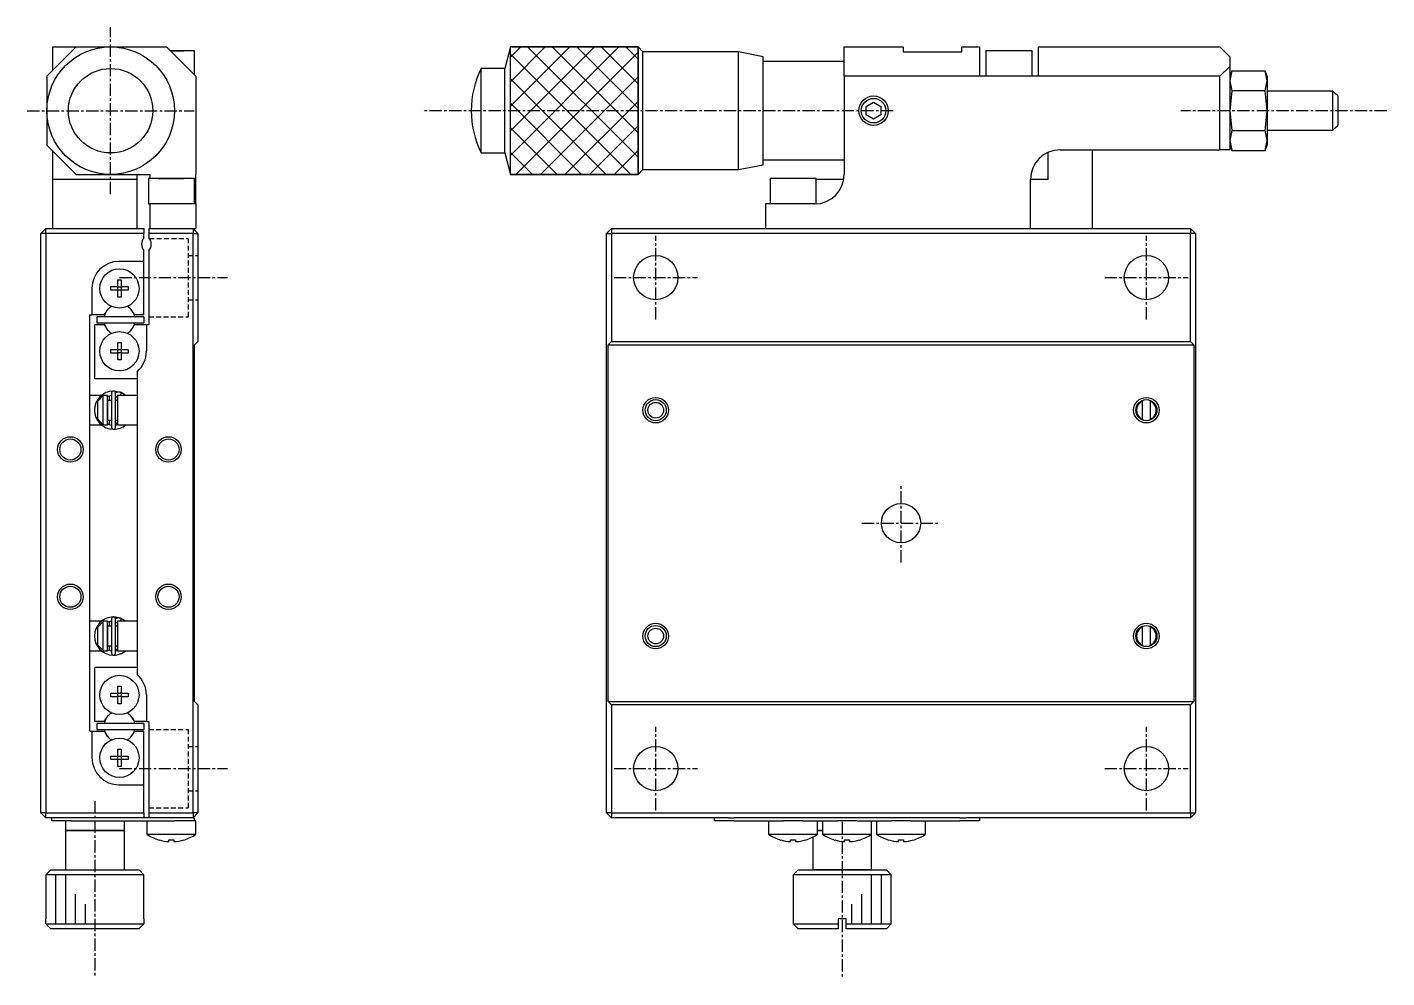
# Model space of a CAD drawing. Extents: x 10 to 359, y 10 to 236.
# Drawn here: x 220.6 to 359.2, y 98.1 to 194.9 of the extents above; entities that cross this region are included whole.
import ezdxf

# ---------------------------------------------------------------- set-up
doc = ezdxf.new("R2010")
doc.units = 0
doc.linetypes.add('CENTER', pattern=[2, 1.25, -0.25, 0.25, -0.25])
doc.linetypes.add('DASHED', pattern=[0.75, 0.5, -0.25])
doc.layers.get('0').update_dxf_attribs({"linetype": 'CONTINUOUS'})
doc.layers.add('CENTER', color=1, linetype='CENTER')

msp = doc.modelspace()

# ---------------------------------------------------------------- linework, layer by layer
at = {"color": 7, "linetype": 'CONTINUOUS'}
for p, q in [((225.6, 192.9), (222.6, 189.9)), ((223.2, 192.9), (225.6, 192.9)), ((223.2, 190.5), (223.2, 192.9)), ((225.6, 192.9), (229.1, 192.9)), ((229.1, 192.9), (234.8, 192.9)), ((237.8, 189.9), (234.8, 192.9)), ((269.849997, 192.899999), (269.260509, 190.7)), ((269.849997, 186.400101), (269.849997, 192.899999)), ((282.849998, 192.899999), (269.849997, 192.899999)), ((269.849997, 192.899999), (282.849998, 192.899999)), ((269.849997, 179.900001), (269.849997, 192.899999)), ((282.849998, 186.400101), (282.849998, 192.899999)), ((283.35, 192.399996), (282.849998, 192.899999)), ((282.849998, 192.899999), (282.849998, 179.900001)), ((303.850004, 192.9), (309.850004, 192.9)), ((303.850004, 189.9), (303.850004, 192.9)), ((309.850004, 192.9), (309.850004, 192.4)), ((315.850004, 192.4), (315.850004, 192.9)), ((315.850004, 192.9), (317.650004, 192.9)), ((317.650004, 192.9), (317.650004, 189.9)), ((323.650004, 189.9), (323.650004, 192.9)), ((323.650004, 192.9), (342.150004, 192.9)), ((343.150004, 191.9), (342.150004, 192.9)), ((235.3, 192.5), (235.2, 192.5)), ((237.65, 192.5), (235.2, 192.5)), ((235.935085, 192.5), (235.2, 192.5)), ((235.2, 192.5), (235.935085, 192.5)), ((237.65, 192.5), (235.3, 192.5)), ((236.570171, 192.5), (235.935085, 192.5)), ((235.935085, 192.5), (236.570171, 192.5)), ((237.65, 190.05), (237.65, 192.5)), ((283.35, 186.400094), (283.35, 192.399996)), ((293.100005, 192.399996), (283.35, 192.399996)), ((293.100005, 186.400094), (293.100005, 192.399996)), ((295.600004, 191.899997), (293.100005, 192.399996)), ((295.600004, 186.400086), (295.600004, 191.899997)), ((303.850004, 191.4), (295.600004, 191.4)), ((309.850004, 192.4), (315.850004, 192.4)), ((323.000003, 192.5), (318.300003, 192.5)), ((318.300003, 192.5), (318.300003, 189.9)), ((323.000003, 189.9), (323.000003, 192.5)), ((343.150004, 191.9), (343.150004, 190.9)), ((222.6, 189.9), (222.6, 186.4)), ((237.8, 189.9), (237.8, 179.9)), ((266.849998, 186.400067), (266.849998, 190.7)), ((269.260509, 190.7), (266.849998, 190.7)), ((269.260509, 186.400067), (269.260509, 190.7)), ((303.850004, 189.9), (303.850004, 179.9)), ((317.650004, 189.9), (303.850004, 189.9)), ((323.650004, 189.9), (317.650004, 189.9)), ((342.150004, 189.9), (323.650004, 189.9)), ((343.150004, 190.9), (342.150004, 189.9)), ((342.150004, 182.4), (342.150004, 189.9)), ((343.150004, 190.9), (343.150004, 188.4)), ((343.347076, 190.441452), (343.150004, 189.431089)), ((343.347076, 190.441452), (343.150004, 189.9)), ((343.347076, 190.441452), (346.752931, 190.441452)), ((346.950004, 189.431089), (346.752931, 190.441452)), ((346.950004, 189.9), (346.752931, 190.441452)), ((346.950004, 189.9), (346.950004, 189.431089)), ((343.150004, 189.431089), (343.347076, 188.420726)), ((346.752931, 188.420726), (346.950004, 189.431089)), ((346.950004, 189.431089), (346.950004, 186.4)), ((306.100004, 186.833013), (306.850004, 187.266025)), ((306.850004, 187.266025), (307.600004, 186.833013)), ((343.347076, 188.420726), (343.150004, 186.4)), ((343.150004, 188.4), (343.150004, 184.4)), ((346.752931, 188.420726), (343.347076, 188.420726)), ((346.950004, 186.4), (346.752931, 188.420726)), ((353.650004, 188.4), (346.950023, 188.4)), ((353.650004, 184.4), (353.650004, 188.4)), ((353.900004, 188.15), (353.650004, 188.4)), ((354.150004, 187.9), (353.900004, 188.15)), ((354.150004, 187.9), (354.150004, 184.9)), ((222.6, 186.4), (222.6, 182.9)), ((266.849998, 182.1), (266.849998, 186.400067)), ((269.260509, 182.1), (269.260509, 186.400067)), ((269.849997, 179.900001), (269.849997, 186.400101)), ((282.849998, 179.900001), (282.849998, 186.400101)), ((283.35, 180.400004), (283.35, 186.400094)), ((293.100005, 180.400004), (293.100005, 186.400094)), ((295.600004, 180.900003), (295.600004, 186.400086)), ((306.100004, 185.966987), (306.100004, 186.833013)), ((306.850004, 185.533975), (306.100004, 185.966987)), ((307.600004, 185.966987), (306.850004, 185.533975)), ((307.600004, 186.833013), (307.600004, 185.966987)), ((343.150004, 186.4), (343.347076, 184.379274)), ((346.752931, 184.379274), (346.950004, 186.4)), ((346.950004, 186.4), (346.950004, 183.368911)), ((343.150004, 184.4), (343.150004, 182.4)), ((343.347076, 184.379274), (343.150004, 183.368911)), ((343.347076, 184.379274), (346.752931, 184.379274)), ((346.950004, 183.368911), (346.752931, 184.379274)), ((346.950023, 184.4), (353.650004, 184.4)), ((353.650004, 184.4), (353.900004, 184.65)), ((353.900004, 184.65), (354.150004, 184.9)), ((222.6, 182.9), (225.6, 179.9)), ((343.150004, 183.368911), (343.347076, 182.358548)), ((343.150004, 182.9), (343.347076, 182.358548)), ((346.752931, 182.358548), (346.950004, 183.368911)), ((346.752931, 182.358548), (346.950004, 182.9)), ((346.950004, 183.368911), (346.950004, 182.9)), ((223.2, 179.4), (223.2, 182.3)), ((266.849998, 182.1), (269.260509, 182.1)), ((269.260509, 182.1), (269.849997, 179.900001)), ((324.650004, 179.4), (324.650004, 182.149545)), ((325.850004, 182.4), (342.150004, 182.4)), ((329.150004, 174.4), (329.150004, 182.4)), ((343.150004, 182.4), (342.150004, 182.4)), ((343.347076, 182.358548), (346.752931, 182.358548)), ((282.849998, 179.900001), (283.35, 180.400004)), ((283.35, 180.400004), (293.100005, 180.400004)), ((293.100005, 180.400004), (295.600004, 180.900003)), ((295.600004, 181.4), (303.850004, 181.4)), ((231.8, 179.4), (223.2, 179.4)), ((223.2, 174.4), (223.2, 179.4)), ((225.6, 179.9), (229.1, 179.9)), ((229.1, 179.9), (233.1, 179.9)), ((231.8, 179.4), (231.8, 179.9)), ((231.8, 174.4), (231.8, 179.4)), ((235.3, 179.5), (232.95, 179.5)), ((237.65, 179.5), (232.95, 179.5)), ((232.95, 179.5), (232.95, 176.9)), ((233.1, 179.9), (233.1, 179.5)), ((234.664915, 179.5), (234.029829, 179.5)), ((234.029829, 179.5), (234.664915, 179.5)), ((235.935085, 179.5), (234.664915, 179.5)), ((234.664915, 179.5), (235.935085, 179.5)), ((237.65, 179.5), (235.3, 179.5)), ((236.570171, 179.5), (235.935085, 179.5)), ((235.935085, 179.5), (236.570171, 179.5)), ((237.65, 176.9), (237.65, 179.5)), ((237.8, 176.9), (237.8, 179.9)), ((269.849997, 179.900001), (282.849998, 179.900001)), ((282.849998, 179.900001), (269.849997, 179.900001)), ((301.000003, 179.5), (296.300003, 179.5)), ((296.300003, 179.5), (296.300004, 176.9)), ((301.000003, 176.903752), (301.000003, 179.5)), ((303.808043, 179.4), (301.000003, 179.4)), ((324.650004, 179.4), (322.850004, 179.4)), ((322.850004, 174.4), (322.850004, 179.4)), ((232.95, 176.9), (233.1, 176.9)), ((233.1, 176.9), (233.1, 174.4)), ((237.8, 176.9), (233.1, 176.9)), ((237.8, 176.9), (237.8, 174.4)), ((295.850004, 176.9), (295.850004, 174.4)), ((300.850004, 176.9), (295.850004, 176.9)), ((222.5, 174.4), (222, 173.9)), ((222.5, 173.9), (222, 173.9)), ((222, 114.9), (222, 173.9)), ((222.5, 173.9), (222.5, 174.4)), ((222.5, 174.4), (232.5, 174.4)), ((222.5, 173.9), (222.5, 114.9)), ((232.5, 173.9), (222.5, 173.9)), ((232.5, 174.4), (232.5, 173.9)), ((232.5, 173.461438), (232.5, 173.9)), ((233, 174.4), (233, 173.9)), ((233, 174.4), (237.5, 174.4)), ((237.5, 173.9), (233, 173.9)), ((233, 173.9), (233, 173.461438)), ((237.5, 174.4), (237.8, 174.4)), ((237.5, 174.4), (237.5, 173.9)), ((237.5, 174.4), (238, 173.9)), ((237.5, 114.9), (237.5, 173.9)), ((237.5, 173.9), (238, 173.9)), ((238, 173.9), (238, 162.9)), ((280.150004, 174.4), (279.650004, 173.9)), ((279.650004, 114.9), (279.650004, 173.9)), ((279.650004, 173.9), (280.150004, 173.9)), ((280.150004, 174.4), (280.150004, 173.9)), ((280.150004, 174.4), (295.850004, 174.4)), ((280.150004, 173.9), (280.150004, 162.9)), ((339.150004, 173.9), (280.150004, 173.9)), ((295.850004, 174.4), (322.850004, 174.4)), ((322.850004, 174.4), (339.150004, 174.4)), ((339.150004, 174.4), (339.150004, 173.9)), ((339.650004, 173.9), (339.150004, 174.4)), ((339.150004, 162.9), (339.150004, 173.9)), ((339.650004, 173.9), (339.150004, 173.9)), ((339.650004, 173.9), (339.650004, 114.9)), ((232.5, 171.05), (232.5, 172.138562)), ((233, 172.138562), (233, 164.6)), ((232.5, 171.05), (229.95, 171.05)), ((232.5, 165.6), (232.5, 171.05)), ((229.82, 169.186361), (230.18, 169.186361)), ((229.82, 168.48), (229.82, 169.186361)), ((230.18, 169.186361), (230.18, 168.48)), ((227.2, 168.3), (227.2, 165.6)), ((229.113639, 168.12), (229.113639, 168.48)), ((229.113639, 168.48), (229.82, 168.48)), ((229.82, 168.12), (229.113639, 168.12)), ((229.830372, 168.469628), (229.82, 168.48)), ((229.830372, 168.130372), (229.82, 168.12)), ((229.82, 167.413639), (229.82, 168.12)), ((229.830372, 168.130372), (229.830372, 168.469628)), ((229.830372, 168.469628), (230.169628, 168.469628)), ((230.169628, 168.130372), (229.830372, 168.130372)), ((230.169628, 168.469628), (230.18, 168.48)), ((230.169628, 168.469628), (230.169628, 168.130372)), ((230.169628, 168.130372), (230.18, 168.12)), ((230.18, 168.48), (230.886361, 168.48)), ((230.18, 168.12), (230.18, 167.413639)), ((230.886361, 168.12), (230.18, 168.12)), ((230.886361, 168.48), (230.886361, 168.12)), ((230.18, 167.413639), (229.82, 167.413639)), ((227, 165.6), (227.2, 165.6)), ((227, 123.2), (227, 165.6)), ((228.449194, 165.6), (227.2, 165.6)), ((227.7, 165.4), (227.7, 164.8)), ((232.5, 165.4), (227.7, 165.4)), ((228.449194, 165.6), (228.59936, 165.860095)), ((231.40064, 165.860095), (231.550806, 165.6)), ((232.5, 165.6), (231.550806, 165.6)), ((232.5, 165.4), (232.5, 164.8)), ((227.5, 159.1), (227.5, 164.6)), ((228.449194, 164.6), (227.5, 164.6)), ((227.7, 164.8), (232.5, 164.8)), ((228.449194, 164.6), (228.59936, 164.339905)), ((231.40064, 164.339905), (231.550806, 164.6)), ((232.75, 164.6), (231.550806, 164.6)), ((232.75, 164.6), (232.75, 161.9)), ((233, 164.6), (232.75, 164.6)), ((229.82, 162.786361), (230.18, 162.786361)), ((229.82, 162.08), (229.82, 162.786361)), ((230.18, 162.786361), (230.18, 162.08)), ((237.65, 162.55), (238, 162.9)), ((237.65, 126.25), (237.65, 162.55)), ((279.800004, 162.55), (280.150004, 162.9)), ((279.800004, 126.25), (279.800004, 162.55)), ((279.800004, 162.55), (339.500004, 162.55)), ((280.150004, 162.9), (339.150004, 162.9)), ((339.150004, 162.9), (339.500004, 162.55)), ((339.500004, 162.55), (339.500004, 126.25)), ((229.113639, 161.72), (229.113639, 162.08)), ((229.113639, 162.08), (229.82, 162.08)), ((229.82, 161.72), (229.113639, 161.72)), ((229.830372, 162.069628), (229.82, 162.08)), ((229.830372, 161.730372), (229.82, 161.72)), ((229.82, 161.013639), (229.82, 161.72)), ((230.18, 161.013639), (229.82, 161.013639)), ((229.830372, 162.069628), (230.169628, 162.069628)), ((229.830372, 161.730372), (229.830372, 162.069628)), ((230.169628, 161.730372), (229.830372, 161.730372)), ((230.169628, 162.069628), (230.18, 162.08)), ((230.169628, 162.069628), (230.169628, 161.730372)), ((230.169628, 161.730372), (230.18, 161.72)), ((230.18, 162.08), (230.886361, 162.08)), ((230.18, 161.72), (230.18, 161.013639)), ((230.886361, 161.72), (230.18, 161.72)), ((230.886361, 162.08), (230.886361, 161.72)), ((231.8, 159.820938), (231.8, 156.975)), ((231.8, 159.1), (227.5, 159.1)), ((228.163431, 157.4), (227, 157.4)), ((227.8, 156.8201), (228.3, 157.349247)), ((227.8, 154.987145), (227.8, 156.8201)), ((228.163941, 157.4), (228.163826, 157.4)), ((228.3, 157.4), (228.3, 157.349247)), ((228.8, 157.4), (228.3, 157.4)), ((228.3, 157.349247), (228.3, 154.457999)), ((228.799845, 157.33522), (229.204977, 157.443682)), ((228.8, 154.4), (228.8, 157.4)), ((228.8, 156.9), (228.8, 157.399938)), ((228.8, 156.9), (228.8, 154.9)), ((228.8, 154.9), (228.8, 156.9)), ((229.205, 156.9), (228.8, 156.9)), ((228.988515, 157.4), (228.988328, 157.4)), ((228.988643, 157.4), (228.988515, 157.4)), ((228.988957, 157.4), (228.98885, 157.4)), ((228.989517, 157.4), (228.989081, 157.4)), ((229, 157.4), (228.989601, 157.4)), ((229, 156.9), (229, 157.4)), ((229.205, 157.65), (229.205, 154.15)), ((230.115052, 157.707695), (229.427589, 157.843656)), ((229.601111, 157.677317), (229.593453, 157.673625)), ((229.595, 154.15), (229.595, 157.65)), ((229.595, 157.048501), (229.595334, 157.062726)), ((229.8, 156.9), (229.595, 156.9)), ((229.595334, 157.062726), (229.596394, 157.077706)), ((229.596394, 157.077706), (229.598177, 157.092615)), ((229.598177, 157.092615), (229.600681, 157.107419)), ((229.600681, 157.107419), (229.603898, 157.122082)), ((229.632458, 157.691245), (229.601111, 157.677317)), ((229.603898, 157.122082), (229.607822, 157.13657)), ((229.607822, 157.13657), (229.612445, 157.15085)), ((229.612445, 157.15085), (229.617756, 157.164887)), ((229.617756, 157.164887), (229.623743, 157.178647)), ((229.623743, 157.178647), (229.630394, 157.192099)), ((229.630394, 157.192099), (229.637694, 157.205209)), ((229.664449, 157.703587), (229.632458, 157.691245)), ((229.637694, 157.205209), (229.645628, 157.217947)), ((229.645628, 157.217947), (229.654176, 157.23028)), ((229.654176, 157.23028), (229.663321, 157.242179)), ((229.663321, 157.242179), (229.673043, 157.253614)), ((229.697004, 157.714314), (229.664449, 157.703587)), ((229.673043, 157.253614), (229.683319, 157.264555)), ((229.683319, 157.264555), (229.694126, 157.274976)), ((229.694126, 157.274976), (229.705439, 157.284849)), ((229.730043, 157.723399), (229.697004, 157.714314)), ((229.705439, 157.284849), (229.717232, 157.294147)), ((229.717232, 157.294147), (229.729478, 157.302848)), ((229.729478, 157.302848), (229.742147, 157.310926)), ((229.763487, 157.730822), (229.730043, 157.723399)), ((229.742147, 157.310926), (229.755209, 157.31836)), ((229.755209, 157.31836), (229.768634, 157.325129)), ((229.797254, 157.736564), (229.763487, 157.730822)), ((229.768634, 157.325129), (229.782386, 157.331214)), ((229.782386, 157.331214), (229.796434, 157.336597)), ((229.796434, 157.336597), (229.799979, 157.337829)), ((229.83126, 157.740611), (229.797254, 157.736564)), ((229.8, 157.4), (229.8, 154.4)), ((231.8, 157.4), (229.8, 157.4)), ((229.865423, 157.742953), (229.83126, 157.740611)), ((229.899659, 157.743585), (229.865423, 157.742953)), ((229.933885, 157.742506), (229.899659, 157.743585)), ((229.968017, 157.739716), (229.933885, 157.742506)), ((230.001972, 157.735224), (229.968017, 157.739716)), ((230.035666, 157.729039), (230.001972, 157.735224)), ((230.069018, 157.721176), (230.035666, 157.729039)), ((230.070662, 157.41164), (230.064512, 157.4)), ((230.101945, 157.711653), (230.069018, 157.721176)), ((230.07692, 157.423893), (230.070662, 157.41164)), ((230.174252, 157.682283), (230.075042, 157.399976)), ((230.083247, 157.43668), (230.07692, 157.423893)), ((230.089603, 157.449923), (230.083247, 157.43668)), ((230.095948, 157.463538), (230.089603, 157.449923)), ((230.102244, 157.477439), (230.095948, 157.463538)), ((230.134364, 157.700494), (230.101945, 157.711653)), ((230.108449, 157.491539), (230.102244, 157.477439)), ((230.114525, 157.50575), (230.108449, 157.491539)), ((230.120434, 157.519982), (230.114525, 157.50575)), ((230.126138, 157.534145), (230.120434, 157.519982)), ((230.131603, 157.548151), (230.126138, 157.534145)), ((230.136793, 157.561913), (230.131603, 157.548151)), ((230.164531, 157.68844), (230.134364, 157.700494)), ((230.141676, 157.575342), (230.136793, 157.561913)), ((230.146221, 157.588356), (230.141676, 157.575342)), ((230.1504, 157.600872), (230.146221, 157.588356)), ((230.154187, 157.612811), (230.1504, 157.600872)), ((230.157557, 157.6241), (230.154187, 157.612811)), ((230.16049, 157.634666), (230.157557, 157.6241)), ((230.162967, 157.644443), (230.16049, 157.634666)), ((230.164972, 157.65337), (230.162967, 157.644443)), ((230.16318, 157.688725), (230.16514, 157.688104)), ((230.636031, 157.400123), (230.164086, 157.687581)), ((230.166493, 157.661391), (230.164972, 157.65337)), ((230.16514, 157.688104), (230.166614, 157.686358)), ((230.167521, 157.668456), (230.166493, 157.661391)), ((230.166614, 157.686358), (230.167594, 157.683499)), ((230.168049, 157.67452), (230.167521, 157.668456)), ((230.167594, 157.683499), (230.168073, 157.679545)), ((230.168073, 157.679545), (230.168049, 157.67452)), ((230.173188, 157.683663), (230.174252, 157.682283)), ((231.8, 156.975), (231.8, 154.825)), ((334.250004, 156.898389), (334.250004, 156.816515)), ((334.250004, 154.983485), (334.250004, 156.816515)), ((335.050004, 156.816515), (335.050004, 156.898389)), ((335.050004, 156.816515), (335.050004, 154.983485)), ((227, 154.4), (228.163575, 154.4)), ((228.3, 154.457999), (227.8, 154.987145)), ((227.8, 154.9799), (227.8, 154.987145)), ((228.3, 154.457999), (228.3, 154.4)), ((228.3, 154.4), (228.8, 154.4)), ((229.204945, 154.356634), (228.799839, 154.464446)), ((228.8, 154.4), (228.8, 154.9)), ((228.8, 154.9), (229.205, 154.9)), ((228.988163, 154.4), (228.988314, 154.4)), ((228.988532, 154.4), (228.988647, 154.4)), ((228.988647, 154.4), (228.988802, 154.4)), ((228.988802, 154.4), (228.988927, 154.4)), ((228.988939, 154.4), (228.989039, 154.4)), ((228.989039, 154.4), (228.989142, 154.4)), ((228.98927, 154.4), (228.989447, 154.4)), ((228.989447, 154.4), (228.989577, 154.4)), ((228.989713, 154.4), (229, 154.4)), ((229, 154.4), (229, 154.9)), ((229.595, 154.9), (229.8, 154.9)), ((229.595076, 154.744804), (229.595, 154.751499)), ((229.800166, 154.3966), (229.595042, 154.356311)), ((229.595771, 154.7298), (229.595076, 154.744804)), ((229.597193, 154.714844), (229.595771, 154.7298)), ((229.599338, 154.699973), (229.597193, 154.714844)), ((229.602202, 154.685221), (229.599338, 154.699973)), ((229.60578, 154.670622), (229.602202, 154.685221)), ((229.610063, 154.656213), (229.60578, 154.670622)), ((229.615043, 154.642026), (229.610063, 154.656213)), ((229.620709, 154.628097), (229.615043, 154.642026)), ((229.62705, 154.614458), (229.620709, 154.628097)), ((229.634052, 154.601143), (229.62705, 154.614458)), ((229.6417, 154.588186), (229.634052, 154.601143)), ((229.649977, 154.575617), (229.6417, 154.588186)), ((229.658864, 154.563468), (229.649977, 154.575617)), ((229.668343, 154.551771), (229.658864, 154.563468)), ((229.678391, 154.540556), (229.668343, 154.551771)), ((229.688986, 154.529851), (229.678391, 154.540556)), ((229.700103, 154.519684), (229.688986, 154.529851)), ((229.711716, 154.510083), (229.700103, 154.519684)), ((229.723797, 154.501074), (229.711716, 154.510083)), ((229.736317, 154.49268), (229.723797, 154.501074)), ((229.749246, 154.484926), (229.736317, 154.49268)), ((229.762552, 154.477833), (229.749246, 154.484926)), ((229.776201, 154.47142), (229.762552, 154.477833)), ((229.790159, 154.465707), (229.776201, 154.47142)), ((229.799975, 154.462173), (229.790159, 154.465707)), ((229.8, 154.4), (231.8, 154.4)), ((229.811645, 154.399717), (229.800166, 154.3966)), ((230.105743, 154.089561), (230.106671, 154.089862)), ((230.106671, 154.089862), (230.1081, 154.090327)), ((230.1081, 154.090327), (230.109404, 154.090755)), ((230.109404, 154.090755), (230.110319, 154.091057)), ((230.110319, 154.091057), (230.111549, 154.091465)), ((230.111549, 154.091465), (230.112538, 154.091795)), ((230.112538, 154.091795), (230.113697, 154.092183)), ((230.113697, 154.092183), (230.114726, 154.092531)), ((230.114726, 154.092531), (230.116948, 154.093286)), ((230.116948, 154.093286), (230.11786, 154.093599)), ((230.11786, 154.093599), (230.122204, 154.095108)), ((230.122204, 154.095108), (230.124234, 154.095824)), ((230.124234, 154.095824), (230.127062, 154.096834)), ((230.127062, 154.096834), (230.164531, 154.11156)), ((230.16064, 154.111803), (230.16318, 154.111275)), ((230.16318, 154.111275), (230.16286, 154.112039)), ((230.164531, 154.11156), (230.16318, 154.111275)), ((230.164288, 154.112505), (230.182242, 154.120291)), ((230.16526, 154.111983), (230.164531, 154.11156)), ((231.8, 154.825), (231.8, 133.975)), ((334.250004, 154.983485), (334.250004, 154.901611)), ((335.050004, 154.901611), (335.050004, 154.983485)), ((228.163431, 134.4), (227, 134.4)), ((228.163941, 134.4), (228.163826, 134.4)), ((228.3, 134.4), (228.3, 134.349247)), ((228.8, 134.4), (228.3, 134.4)), ((228.799845, 134.33522), (229.204977, 134.443682)), ((228.8, 131.4), (228.8, 134.4)), ((228.8, 133.9), (228.8, 134.399938)), ((228.988515, 134.4), (228.988328, 134.4)), ((228.988643, 134.4), (228.988515, 134.4)), ((228.988957, 134.4), (228.98885, 134.4)), ((228.989517, 134.4), (228.989081, 134.4)), ((229, 134.4), (228.989601, 134.4)), ((229, 133.9), (229, 134.4)), ((229.205, 134.65), (229.205, 131.15)), ((230.115052, 134.707695), (229.427589, 134.843656)), ((229.601111, 134.677317), (229.593453, 134.673625)), ((229.595, 131.15), (229.595, 134.65)), ((229.632458, 134.691245), (229.601111, 134.677317)), ((229.664449, 134.703587), (229.632458, 134.691245)), ((229.697004, 134.714314), (229.664449, 134.703587)), ((229.730043, 134.723399), (229.697004, 134.714314)), ((229.763487, 134.730822), (229.730043, 134.723399)), ((229.797254, 134.736564), (229.763487, 134.730822)), ((229.83126, 134.740611), (229.797254, 134.736564)), ((229.8, 134.4), (229.8, 131.4)), ((231.8, 134.4), (229.8, 134.4)), ((229.865423, 134.742953), (229.83126, 134.740611)), ((229.899659, 134.743585), (229.865423, 134.742953)), ((229.933885, 134.742506), (229.899659, 134.743585)), ((229.968017, 134.739716), (229.933885, 134.742506)), ((230.001972, 134.735224), (229.968017, 134.739716)), ((230.035666, 134.729039), (230.001972, 134.735224)), ((230.069018, 134.721176), (230.035666, 134.729039)), ((230.070662, 134.41164), (230.064512, 134.4)), ((230.101945, 134.711653), (230.069018, 134.721176)), ((230.07692, 134.423893), (230.070662, 134.41164)), ((230.173188, 134.683663), (230.075042, 134.399976)), ((230.083247, 134.43668), (230.07692, 134.423893)), ((230.089603, 134.449923), (230.083247, 134.43668)), ((230.095948, 134.463538), (230.089603, 134.449923)), ((230.102244, 134.477439), (230.095948, 134.463538)), ((230.134364, 134.700494), (230.101945, 134.711653)), ((230.108449, 134.491539), (230.102244, 134.477439)), ((230.114525, 134.50575), (230.108449, 134.491539)), ((230.120434, 134.519982), (230.114525, 134.50575)), ((230.126138, 134.534145), (230.120434, 134.519982)), ((230.131603, 134.548151), (230.126138, 134.534145)), ((230.136793, 134.561913), (230.131603, 134.548151)), ((230.164531, 134.68844), (230.134364, 134.700494)), ((230.141676, 134.575342), (230.136793, 134.561913)), ((230.146221, 134.588356), (230.141676, 134.575342)), ((230.1504, 134.600872), (230.146221, 134.588356)), ((230.154187, 134.612811), (230.1504, 134.600872)), ((230.157557, 134.6241), (230.154187, 134.612811)), ((230.16049, 134.634666), (230.157557, 134.6241)), ((230.162967, 134.644443), (230.16049, 134.634666)), ((230.164972, 134.65337), (230.162967, 134.644443)), ((230.16318, 134.688725), (230.16514, 134.688104)), ((230.636031, 134.400123), (230.164086, 134.687581)), ((230.166493, 134.661391), (230.164972, 134.65337)), ((230.16514, 134.688104), (230.166614, 134.686358)), ((230.167521, 134.668456), (230.166493, 134.661391)), ((230.166614, 134.686358), (230.167594, 134.683499)), ((230.168049, 134.67452), (230.167521, 134.668456)), ((230.167594, 134.683499), (230.168073, 134.679545)), ((230.168073, 134.679545), (230.168049, 134.67452)), ((230.193393, 134.674764), (230.173724, 134.683419)), ((227.8, 133.8201), (228.3, 134.349247)), ((227.8, 131.987145), (227.8, 133.8201)), ((228.3, 134.349247), (228.3, 131.457999)), ((228.8, 133.9), (228.8, 131.9)), ((228.8, 131.9), (228.8, 133.9)), ((229.205, 133.9), (228.8, 133.9)), ((229.595, 134.048501), (229.595334, 134.062726)), ((229.8, 133.9), (229.595, 133.9)), ((229.595334, 134.062726), (229.596394, 134.077706)), ((229.596394, 134.077706), (229.598177, 134.092615)), ((229.598177, 134.092615), (229.600681, 134.107419)), ((229.600681, 134.107419), (229.603898, 134.122082)), ((229.603898, 134.122082), (229.607822, 134.13657)), ((229.607822, 134.13657), (229.612445, 134.15085)), ((229.612445, 134.15085), (229.617756, 134.164887)), ((229.617756, 134.164887), (229.623743, 134.178647)), ((229.623743, 134.178647), (229.630394, 134.192099)), ((229.630394, 134.192099), (229.637694, 134.205209)), ((229.637694, 134.205209), (229.645628, 134.217947)), ((229.645628, 134.217947), (229.654176, 134.23028)), ((229.654176, 134.23028), (229.663321, 134.242179)), ((229.663321, 134.242179), (229.673043, 134.253614)), ((229.673043, 134.253614), (229.683319, 134.264555)), ((229.683319, 134.264555), (229.694126, 134.274976)), ((229.694126, 134.274976), (229.705439, 134.284849)), ((229.705439, 134.284849), (229.717232, 134.294147)), ((229.717232, 134.294147), (229.729478, 134.302848)), ((229.729478, 134.302848), (229.742147, 134.310926)), ((229.742147, 134.310926), (229.755209, 134.31836)), ((229.755209, 134.31836), (229.768634, 134.325129)), ((229.768634, 134.325129), (229.782386, 134.331214)), ((229.782386, 134.331214), (229.796434, 134.336597)), ((229.796434, 134.336597), (229.799979, 134.337829)), ((231.8, 133.975), (231.8, 131.825)), ((334.250004, 133.898389), (334.250004, 133.816515)), ((334.250004, 131.983485), (334.250004, 133.816515)), ((335.050004, 133.816515), (335.050004, 133.898389)), ((335.050004, 133.816515), (335.050004, 131.983485)), ((228.3, 131.457999), (227.8, 131.987145)), ((227.8, 131.9799), (227.8, 131.987145)), ((228.8, 131.4), (228.8, 131.9)), ((228.8, 131.9), (229.205, 131.9)), ((229, 131.4), (229, 131.9)), ((229.595, 131.9), (229.8, 131.9)), ((229.595076, 131.744804), (229.595, 131.751499)), ((229.595771, 131.7298), (229.595076, 131.744804)), ((229.597193, 131.714844), (229.595771, 131.7298)), ((229.599338, 131.699973), (229.597193, 131.714844)), ((229.602202, 131.685221), (229.599338, 131.699973)), ((229.60578, 131.670622), (229.602202, 131.685221)), ((229.610063, 131.656213), (229.60578, 131.670622)), ((229.615043, 131.642026), (229.610063, 131.656213)), ((229.620709, 131.628097), (229.615043, 131.642026)), ((229.62705, 131.614458), (229.620709, 131.628097)), ((231.8, 131.825), (231.8, 128.979062)), ((334.250004, 131.983485), (334.250004, 131.901611)), ((335.050004, 131.901611), (335.050004, 131.983485)), ((227, 131.4), (228.163575, 131.4)), ((228.3, 131.457999), (228.3, 131.4)), ((228.3, 131.4), (228.8, 131.4)), ((229.204945, 131.356634), (228.799839, 131.464446)), ((228.988163, 131.4), (228.988314, 131.4)), ((228.988532, 131.4), (228.988647, 131.4)), ((228.988647, 131.4), (228.988802, 131.4)), ((228.988802, 131.4), (228.988927, 131.4)), ((228.988939, 131.4), (228.989039, 131.4)), ((228.989039, 131.4), (228.989142, 131.4)), ((228.98927, 131.4), (228.989447, 131.4)), ((228.989447, 131.4), (228.989577, 131.4)), ((228.989713, 131.4), (229, 131.4)), ((229.800166, 131.3966), (229.595042, 131.356311)), ((229.634052, 131.601143), (229.62705, 131.614458)), ((229.6417, 131.588186), (229.634052, 131.601143)), ((229.649977, 131.575617), (229.6417, 131.588186)), ((229.658864, 131.563468), (229.649977, 131.575617)), ((229.668343, 131.551771), (229.658864, 131.563468)), ((229.678391, 131.540556), (229.668343, 131.551771)), ((229.688986, 131.529851), (229.678391, 131.540556)), ((229.700103, 131.519684), (229.688986, 131.529851)), ((229.711716, 131.510083), (229.700103, 131.519684)), ((229.723797, 131.501074), (229.711716, 131.510083)), ((229.736317, 131.49268), (229.723797, 131.501074)), ((229.749246, 131.484926), (229.736317, 131.49268)), ((229.762552, 131.477833), (229.749246, 131.484926)), ((229.776201, 131.47142), (229.762552, 131.477833)), ((229.790159, 131.465707), (229.776201, 131.47142)), ((229.799975, 131.462173), (229.790159, 131.465707)), ((229.8, 131.4), (231.8, 131.4)), ((229.811645, 131.399717), (229.800166, 131.3966)), ((230.105743, 131.089561), (230.106671, 131.089862)), ((230.106671, 131.089862), (230.1081, 131.090327)), ((230.1081, 131.090327), (230.109404, 131.090755)), ((230.109404, 131.090755), (230.110319, 131.091057)), ((230.110319, 131.091057), (230.111549, 131.091465)), ((230.111549, 131.091465), (230.112538, 131.091795)), ((230.112538, 131.091795), (230.113697, 131.092183)), ((230.113697, 131.092183), (230.114726, 131.092531)), ((230.114726, 131.092531), (230.116948, 131.093286)), ((230.116948, 131.093286), (230.11786, 131.093599)), ((230.11786, 131.093599), (230.122204, 131.095108)), ((230.122204, 131.095108), (230.124234, 131.095824)), ((230.124234, 131.095824), (230.127062, 131.096834)), ((230.127062, 131.096834), (230.164531, 131.11156)), ((230.16064, 131.111803), (230.16318, 131.111275)), ((230.16318, 131.111275), (230.16286, 131.112039)), ((230.164531, 131.11156), (230.16318, 131.111275)), ((230.164288, 131.112505), (230.197095, 131.126898)), ((230.16526, 131.111983), (230.164531, 131.11156)), ((227.5, 124.2), (227.5, 129.7)), ((231.8, 129.7), (227.5, 129.7)), ((229.82, 127.786361), (230.18, 127.786361)), ((229.82, 127.08), (229.82, 127.786361)), ((230.18, 127.786361), (230.18, 127.08)), ((229.113639, 126.72), (229.113639, 127.08)), ((229.113639, 127.08), (229.82, 127.08)), ((229.82, 126.72), (229.113639, 126.72)), ((229.830372, 127.069628), (229.82, 127.08)), ((229.830372, 126.730372), (229.82, 126.72)), ((229.82, 126.013639), (229.82, 126.72)), ((229.830372, 127.069628), (230.169628, 127.069628)), ((229.830372, 126.730372), (229.830372, 127.069628)), ((230.169628, 126.730372), (229.830372, 126.730372)), ((230.169628, 127.069628), (230.18, 127.08)), ((230.169628, 127.069628), (230.169628, 126.730372)), ((230.169628, 126.730372), (230.18, 126.72)), ((230.18, 127.08), (230.886361, 127.08)), ((230.18, 126.72), (230.18, 126.013639)), ((230.886361, 126.72), (230.18, 126.72)), ((230.886361, 127.08), (230.886361, 126.72)), ((232.75, 126.9), (232.75, 124.2)), ((238, 125.9), (237.65, 126.25)), ((280.150004, 125.9), (279.800004, 126.25)), ((279.800004, 126.25), (339.500004, 126.25)), ((339.500004, 126.25), (339.150004, 125.9)), ((230.18, 126.013639), (229.82, 126.013639)), ((238, 125.9), (238, 114.9)), ((280.150004, 125.9), (280.150004, 114.9)), ((339.150004, 125.9), (280.150004, 125.9)), ((339.150004, 114.9), (339.150004, 125.9)), ((228.449194, 124.2), (227.5, 124.2)), ((227.7, 124), (227.7, 123.4)), ((232.5, 124), (227.7, 124)), ((227.7, 123.4), (232.5, 123.4)), ((228.449194, 124.2), (228.59936, 124.460095)), ((231.40064, 124.460095), (231.550806, 124.2)), ((232.75, 124.2), (231.550806, 124.2)), ((232.5, 124), (232.5, 123.4)), ((232.75, 124.2), (233, 124.2)), ((233, 124.2), (233, 114.9)), ((227, 123.2), (227.2, 123.2)), ((227.2, 123.2), (227.2, 120.5)), ((227.2, 123.2), (228.449194, 123.2)), ((228.449194, 123.2), (228.59936, 122.939905)), ((231.40064, 122.939905), (231.550806, 123.2)), ((231.550806, 123.2), (232.5, 123.2)), ((232.5, 117.75), (232.5, 123.2)), ((229.113639, 120.32), (229.113639, 120.68)), ((229.113639, 120.68), (229.82, 120.68)), ((229.82, 121.386361), (230.18, 121.386361)), ((229.82, 120.68), (229.82, 121.386361)), ((229.830372, 120.669628), (229.82, 120.68)), ((229.830372, 120.669628), (230.169628, 120.669628)), ((229.830372, 120.330372), (229.830372, 120.669628)), ((230.169628, 120.669628), (230.18, 120.68)), ((230.169628, 120.669628), (230.169628, 120.330372)), ((230.18, 121.386361), (230.18, 120.68)), ((230.18, 120.68), (230.886361, 120.68)), ((230.886361, 120.68), (230.886361, 120.32)), ((229.82, 120.32), (229.113639, 120.32)), ((229.830372, 120.330372), (229.82, 120.32)), ((229.82, 119.613639), (229.82, 120.32)), ((230.18, 119.613639), (229.82, 119.613639)), ((230.169628, 120.330372), (229.830372, 120.330372)), ((230.169628, 120.330372), (230.18, 120.32)), ((230.18, 120.32), (230.18, 119.613639)), ((230.886361, 120.32), (230.18, 120.32)), ((229.95, 117.75), (232.5, 117.75)), ((232.5, 114.9), (232.5, 117.75)), ((222.5, 114.9), (222, 114.9)), ((222.5, 114.4), (222, 114.9)), ((222.5, 114.9), (232.5, 114.9)), ((222.5, 114.4), (222.5, 114.9)), ((232.5, 114.4), (222.5, 114.4)), ((223.1, 114.1), (223.1, 114.4)), ((225.1, 114.1), (223.1, 114.1)), ((224.5, 114.1), (224.5, 113.1)), ((225.1, 114.1), (234.225, 114.1)), ((230.5, 113.1), (230.5, 114.1)), ((232.5, 114.9), (232.5, 114.4)), ((233, 114.4), (232.5, 114.4)), ((232.8, 114.1), (232.8, 112.708343)), ((233, 114.9), (237.5, 114.9)), ((233, 114.9), (233, 114.4)), ((237.5, 114.4), (233, 114.4)), ((234.225, 114.1), (235.6, 114.1)), ((237.6, 114.1), (235.6, 114.1)), ((238, 114.9), (237.5, 114.9)), ((237.5, 114.9), (237.5, 114.4)), ((238, 114.9), (237.5, 114.4)), ((237.5, 114.4), (237.6, 114.4)), ((237.6, 114.4), (237.6, 114.1)), ((237.8, 114.1), (237.6, 114.1)), ((237.8, 112.708343), (237.8, 114.1)), ((280.150004, 114.9), (279.650004, 114.9)), ((279.650004, 114.9), (280.150004, 114.4)), ((280.150004, 114.9), (339.150004, 114.9)), ((280.150004, 114.9), (280.150004, 114.4)), ((292.025504, 114.4), (280.150004, 114.4)), ((290.650003, 114.1), (290.650003, 114.4)), ((292.650003, 114.1), (290.650003, 114.1)), ((292.025504, 114.4), (292.650003, 114.4)), ((315.650004, 114.4), (292.650003, 114.4)), ((292.650003, 114.1), (297.575004, 114.1)), ((296.150004, 114.1), (296.150004, 112.708343)), ((297.575004, 114.1), (297.670208, 114.1)), ((299.629799, 114.1), (297.670208, 114.1)), ((299.629799, 114.1), (299.725004, 114.1)), ((299.725004, 114.1), (303.075004, 114.1)), ((301.150003, 112.708343), (301.150003, 114.1)), ((301.650004, 114.1), (301.650004, 112.708343)), ((303.075004, 114.1), (303.170208, 114.1)), ((305.129799, 114.1), (303.170208, 114.1)), ((305.129799, 114.1), (305.225004, 114.1)), ((305.225004, 114.1), (308.575004, 114.1)), ((306.650003, 112.708343), (306.650003, 114.1)), ((307.150004, 114.1), (307.150004, 112.708343)), ((308.575004, 114.1), (308.670208, 114.1)), ((310.629799, 114.1), (308.670208, 114.1)), ((310.629799, 114.1), (310.725004, 114.1)), ((310.725004, 114.1), (315.650004, 114.1)), ((312.150003, 112.708343), (312.150003, 114.1)), ((315.650004, 114.4), (316.274503, 114.4)), ((317.650004, 114.1), (315.650004, 114.1)), ((339.150004, 114.4), (316.274503, 114.4)), ((317.650004, 114.4), (317.650004, 114.1)), ((339.150004, 114.9), (339.150004, 114.4)), ((339.150004, 114.9), (339.650004, 114.9)), ((339.150004, 114.4), (339.650004, 114.9)), ((230.5, 113.1), (224.5, 113.1)), ((224.5, 113.1), (230.5, 113.1)), ((224.5, 113.1), (224.5, 109.1)), ((230.5, 109.1), (230.5, 113.1)), ((237.8, 112.708343), (232.8, 112.708343)), ((301.150004, 112.708343), (296.150004, 112.708343)), ((300.650004, 112.418871), (300.650004, 109.1)), ((301.650004, 113.1), (301.150003, 113.1)), ((301.150003, 113.1), (301.650004, 113.1)), ((306.650004, 112.708343), (301.650004, 112.708343)), ((306.650004, 109.1), (306.650004, 112.708343)), ((312.150004, 112.708343), (307.150004, 112.708343)), ((234.038067, 112.130564), (234.04141, 112.137419)), ((235.04, 112.137419), (235.56, 112.137419)), ((235.04, 111.965047), (235.04, 112.137419)), ((235.56, 112.137419), (235.56, 111.965047)), ((236.55859, 112.137419), (236.561933, 112.130564)), ((297.388071, 112.130564), (297.391414, 112.137419)), ((298.390004, 112.137419), (298.910004, 112.137419)), ((298.390004, 111.965047), (298.390004, 112.137419)), ((298.910004, 112.137419), (298.910004, 111.965047)), ((299.908593, 112.137419), (299.911936, 112.130564)), ((302.888071, 112.130564), (302.891414, 112.137419)), ((303.890004, 112.137419), (304.410004, 112.137419)), ((303.890004, 111.965047), (303.890004, 112.137419)), ((304.410004, 112.137419), (304.410004, 111.965047)), ((305.408593, 112.137419), (305.411936, 112.130564)), ((308.388071, 112.130564), (308.391414, 112.137419)), ((309.390004, 112.137419), (309.910004, 112.137419)), ((309.390004, 111.965047), (309.390004, 112.137419)), ((309.910004, 112.137419), (309.910004, 111.965047)), ((310.908593, 112.137419), (310.911936, 112.130564)), ((223, 109.1), (222.5, 108.6)), ((232.5, 108.6), (222.5, 108.6)), ((222.5, 108.6), (222.5, 104.1)), ((223, 109.1), (232, 109.1)), ((232.5, 108.6), (232, 109.1)), ((232.5, 104.1), (232.5, 108.6)), ((299.150004, 109.1), (298.650004, 108.6)), ((308.650004, 108.6), (298.650004, 108.6)), ((298.650004, 108.6), (298.650004, 103.6)), ((299.150004, 109.1), (308.150004, 109.1)), ((299.150004, 109.1), (300.650004, 109.1)), ((300.650004, 109.1), (303.650004, 109.1)), ((306.650004, 109.1), (300.650004, 109.1)), ((303.650004, 109.1), (306.650004, 109.1)), ((306.650004, 109.1), (308.150004, 109.1)), ((308.650004, 108.6), (308.150004, 109.1)), ((308.650004, 103.6), (308.650004, 108.6)), ((222.516026, 104.1), (222.5, 104.1)), ((222.516026, 103.6), (222.516026, 104.1)), ((232.5, 104.1), (232.483974, 104.1)), ((232.483974, 104.1), (232.483974, 103.6)), ((304.050004, 104.1), (303.250004, 104.1)), ((303.250004, 104.1), (303.250004, 103.6)), ((304.050004, 103.6), (304.050004, 104.1)), ((223.017813, 103.1), (222.516026, 103.6)), ((222.516026, 103.6), (232.483974, 103.6)), ((231.982187, 103.1), (223.017813, 103.1)), ((232.483974, 103.6), (231.982187, 103.1)), ((298.650004, 103.6), (303.250004, 103.6)), ((298.650004, 103.6), (299.150004, 103.1)), ((303.250004, 103.1), (299.150004, 103.1)), ((303.250004, 103.6), (303.250004, 103.1)), ((304.050004, 103.6), (308.650004, 103.6)), ((304.050004, 103.1), (304.050004, 103.6)), ((308.150004, 103.1), (304.050004, 103.1)), ((308.150004, 103.1), (308.650004, 103.6))]:
    msp.add_line(p, q, dxfattribs=at)
at = {"color": 3, "linetype": 'CONTINUOUS'}
for p, q in [((269.849997, 191.849997), (270.899999, 192.899999)), ((269.849997, 189.349997), (273.399999, 192.899999)), ((269.849997, 186.849997), (275.899999, 192.899999)), ((269.849997, 184.349997), (278.399999, 192.899999)), ((269.849997, 181.849997), (280.899999, 192.899999)), ((271.600001, 192.899999), (282.849998, 181.650002)), ((274.100001, 192.899999), (282.849998, 184.150002)), ((276.600001, 192.899999), (282.849998, 186.650002)), ((279.100001, 192.899999), (282.849998, 189.150002)), ((281.600001, 192.899999), (282.849998, 191.650002)), ((269.849997, 192.150003), (282.099999, 179.900001)), ((270.400001, 179.900001), (282.849998, 192.349998)), ((272.900001, 179.900001), (282.849998, 189.849998)), ((269.849997, 189.650003), (279.599999, 179.900001)), ((269.849997, 187.150003), (277.099999, 179.900001)), ((275.400001, 179.900001), (282.849998, 187.349998)), ((269.849997, 184.650003), (274.599999, 179.900001)), ((277.900001, 179.900001), (282.849998, 184.849998)), ((269.849997, 182.150003), (272.099999, 179.900001)), ((280.400001, 179.900001), (282.849998, 182.349998)), ((223.5, 108.6), (223.5, 103.6)), ((224.5, 108.6), (224.5, 103.6)), ((306.650004, 103.6), (306.650004, 108.6)), ((307.650004, 103.6), (307.650004, 108.6)), ((225.5, 106.6), (225.5, 103.6)), ((226.5, 105.6), (226.5, 103.6)), ((304.650004, 103.6), (304.650004, 105.6)), ((305.650004, 103.6), (305.650004, 106.6))]:
    msp.add_line(p, q, dxfattribs=at)
at = {"color": 3, "linetype": 'DASHED'}
for p, q in [((233.05, 173.4), (237, 173.4)), ((237, 173.4), (237, 165.4)), ((237, 171.65), (238, 171.65)), ((237, 167.15), (238, 167.15)), ((233, 165.4), (237, 165.4)), ((233, 123.4), (237, 123.4)), ((237, 123.4), (237, 115.4)), ((237, 121.65), (238, 121.65)), ((237, 117.15), (238, 117.15)), ((233, 115.4), (237, 115.4))]:
    msp.add_line(p, q, dxfattribs=at)
at = {"color": 7, "linetype": 'CONTINUOUS'}
for centre, radius in [((229.1, 186.4), 6.499999), ((229.1, 186.4), 4.3), ((306.850004, 186.4), 1.25), ((284.650004, 169.4), 2.25), ((334.650004, 169.4), 2.25), ((230, 168.3), 2), ((230, 161.9), 2), ((284.650004, 155.9), 1.075), ((284.650003, 155.9), 0.8), ((334.650004, 155.9), 1.075), ((225, 151.9), 1.075), ((235, 151.9), 1.075), ((309.650004, 144.4), 2), ((225, 136.9), 1.075), ((235, 136.9), 1.075), ((284.650004, 132.9), 1.075), ((284.650003, 132.9), 0.8), ((334.650004, 132.9), 1.075), ((230, 126.9), 2), ((230, 120.5), 2), ((284.650004, 119.4), 2.25), ((334.650004, 119.4), 2.25)]:
    msp.add_circle(centre, radius, dxfattribs=at)
at = {"color": 3, "linetype": 'CONTINUOUS'}
for centre, radius in [((306.850004, 186.4), 1.5), ((284.650004, 155.9), 1.3), ((334.650004, 155.9), 1.3), ((225, 151.9), 1.3), ((235, 151.9), 1.3), ((225, 136.9), 1.3), ((235, 136.9), 1.3), ((284.650004, 132.9), 1.3), ((334.650004, 132.9), 1.3)]:
    msp.add_circle(centre, radius, dxfattribs=at)
at = {"color": 7, "linetype": 'CONTINUOUS'}
for centre, radius, start, end in [((275.594998, 186.399998), 9.745001, 153.816202, 206.183785), ((325.850004, 179.4), 3, 90, 180), ((300.850004, 179.9), 3, 270, 0), ((233.25, 172.8), 1, 138.590378, 221.409622), ((232.25, 172.8), 1, 318.590378, 41.409622), ((229.95, 168.3), 2.75, 90, 180), ((230, 165.099999), 1.5875, 120.433182, 135.000249), ((230.114905, 164.985095), 1.75, 121.881533, 135), ((230, 165.099999), 1.5875, 44.999751, 59.566818), ((229.885095, 164.985095), 1.75, 45, 58.118467), ((230, 165.099999), 1.5875, 135.000249, 169.10691), ((230.114905, 164.985095), 1.75, 135, 150), ((229.885095, 164.985095), 1.75, 30, 45), ((230, 165.099999), 1.5875, 10.89309, 44.999751), ((230, 165.099999), 1.5875, 190.893016, 225.000249), ((230.114905, 165.214905), 1.75, 210, 225), ((230.114905, 165.214905), 1.75, 225, 238.118467), ((230, 165.099999), 1.5875, 225.000249, 239.566737), ((230, 165.099999), 1.5875, 300.433263, 314.999751), ((229.885095, 165.214905), 1.75, 301.881533, 315), ((230, 165.099999), 1.5875, 314.999751, 349.106984), ((229.885095, 165.214905), 1.75, 315, 330), ((230, 161.9), 2.75, 310.885193, 0), ((229.399951, 155.900045), 1.943868, 90.672315, 269.257985), ((229.4, 157.65), 0.195, 0, 180), ((334.650004, 155.9), 1, 113.578178, 246.421822), ((334.650004, 155.9), 1, 293.578178, 66.421822), ((229.4, 154.15), 0.195, 180, 0), ((229.398287, 155.905072), 1.94898, 270.774434, 309.429122), ((229.399951, 132.900045), 1.943868, 90.672315, 269.257985), ((229.4, 134.65), 0.195, 0, 180), ((334.650004, 132.9), 1, 113.578178, 246.421822), ((334.650004, 132.9), 1, 293.578178, 66.421822), ((229.4, 131.15), 0.195, 180, 0), ((229.398287, 132.905072), 1.94898, 270.774434, 309.429122), ((230, 126.9), 2.75, 0, 49.114807), ((230, 123.699999), 1.5875, 135.000249, 169.10691), ((230.114905, 123.585095), 1.75, 135, 150), ((230, 123.699999), 1.5875, 120.433182, 135.000249), ((230.114905, 123.585095), 1.75, 121.881533, 135), ((230, 123.699999), 1.5875, 44.999751, 59.566818), ((229.885095, 123.585095), 1.75, 45, 58.118467), ((229.885095, 123.585095), 1.75, 30, 45), ((230, 123.699999), 1.5875, 10.89309, 44.999751), ((230, 123.699999), 1.5875, 190.893016, 225.000249), ((230, 123.699999), 1.5875, 314.999751, 349.106984), ((230.114905, 123.814905), 1.75, 210, 225), ((230.114905, 123.814905), 1.75, 225, 238.118467), ((230, 123.699999), 1.5875, 225.000249, 239.566737), ((230, 123.699999), 1.5875, 300.433263, 314.999751), ((229.885095, 123.814905), 1.75, 301.881533, 315), ((229.885095, 123.814905), 1.75, 315, 330), ((229.95, 120.5), 2.75, 180, 270), ((235.3, 116.45), 4.5, 236.251011, 253.714157), ((235.3, 116.45), 4.5, 286.285843, 303.748989), ((298.650004, 116.45), 4.5, 236.251011, 253.714157), ((298.650004, 116.45), 4.5, 286.285843, 303.748989), ((304.150004, 116.45), 4.5, 236.251011, 253.714157), ((304.150004, 116.45), 4.5, 286.285843, 303.748989), ((309.650004, 116.45), 4.5, 236.251011, 253.714157), ((309.650004, 116.45), 4.5, 286.285843, 303.748989), ((235.3, 116.45), 4.492483, 253.73057, 266.682184), ((235.3, 116.45), 4.492483, 273.317816, 286.26943), ((298.650004, 116.45), 4.492483, 253.73057, 266.682184), ((298.650004, 116.45), 4.492483, 273.317816, 286.26943), ((304.150004, 116.45), 4.492483, 253.73057, 266.682184), ((304.150004, 116.45), 4.492483, 273.317816, 286.26943), ((309.650004, 116.45), 4.492483, 253.73057, 266.682184), ((309.650004, 116.45), 4.492483, 273.317816, 286.26943)]:
    msp.add_arc(centre, radius, start, end, dxfattribs=at)
at = {"layer": 'CENTER', "color": 1, "linetype": 'CENTER'}
for p, q in [((229.1, 177.900001), (229.1, 194.899999)), ((220.600001, 186.4), (237.599999, 186.4)), ((308.850004, 186.4), (260.849997, 186.4)), ((359.150004, 186.4), (338.150004, 186.4)), ((284.650004, 165.15), (284.650004, 173.65)), ((334.650004, 165.15), (334.650004, 173.65)), ((230, 169.4), (241, 169.4)), ((280.400004, 169.4), (288.900004, 169.4)), ((330.400004, 169.4), (338.900004, 169.4)), ((309.650004, 140.4), (309.650004, 148.4)), ((305.650004, 144.4), (313.650004, 144.4)), ((284.650004, 115.15), (284.650004, 123.65)), ((334.650004, 115.15), (334.650004, 123.65)), ((230, 119.4), (241, 119.4)), ((280.400004, 119.4), (288.900004, 119.4)), ((330.400004, 119.4), (338.900004, 119.4)), ((227.5, 116.1), (227.5, 98.1)), ((303.650004, 113.985428), (303.650004, 98.1))]:
    msp.add_line(p, q, dxfattribs=at)

doc.saveas('drawing.dxf')
